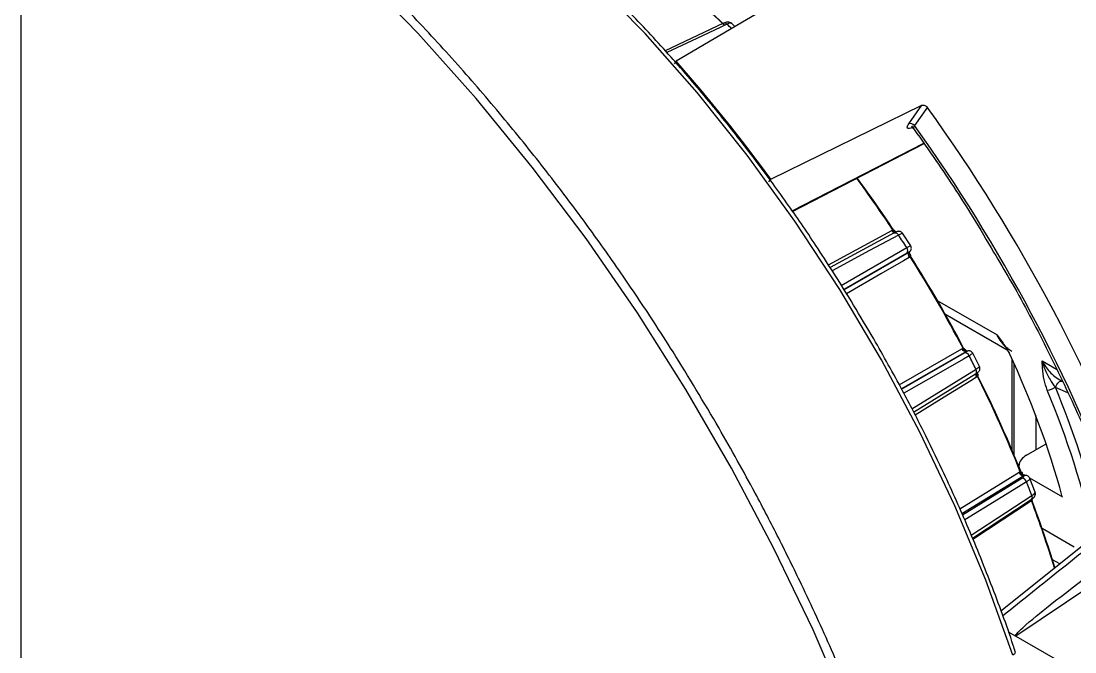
# Model space of a CAD drawing. Extents: x 16.5 to 113.1, y 4.4 to 84.5.
# Drawn here: x 85.592 to 87.967, y 69.318 to 70.74 of the extents above; entities that cross this region are included whole.
import ezdxf

# ---------------------------------------------------------------- set-up
doc = ezdxf.new("R2010")
doc.units = 0
doc.header["$MEASUREMENT"] = 0
doc.layers.add('OBJECT', color=7, linetype='CONTINUOUS')

msp = doc.modelspace()

# ---------------------------------------------------------------- linework, layer by layer
at = {"layer": 'OBJECT'}
for p, q in [((85.5919, 67.521), (85.5919, 72.4194)), ((87.3899, 70.839), (87.068, 70.6497)), ((87.1753, 70.7354), (87.0433, 70.673)), ((87.2007, 70.7278), (87.1941, 70.7343)), ((87.068, 70.6497), (87.0637, 70.6436)), ((87.2818, 70.3837), (87.622, 70.5502)), ((87.5925, 70.5081), (87.622, 70.5502)), ((87.6344, 70.5457), (87.6054, 70.5045)), ((87.3299, 70.3119), (87.6262, 70.465)), ((87.3306, 70.3109), (87.6269, 70.464)), ((87.2775, 70.3776), (87.2818, 70.3837)), ((87.4113, 70.1908), (87.5541, 70.2677)), ((87.5595, 70.2623), (87.4153, 70.1846)), ((87.5541, 70.2677), (87.5569, 70.2689)), ((87.597, 70.2331), (87.5786, 70.2617)), ((87.4405, 70.1439), (87.5879, 70.2292)), ((87.5879, 70.2168), (87.446, 70.1348)), ((87.4464, 70.1342), (87.5935, 70.2193)), ((87.5935, 70.2193), (87.5945, 70.22)), ((87.5945, 70.2201), (87.595, 70.2205)), ((87.5958, 70.2087), (87.5934, 70.2069)), ((87.6569, 70.1102), (87.7916, 70.0325)), ((87.6742, 70.08), (87.8142, 69.9991)), ((87.571, 69.9201), (87.7121, 70.0014)), ((87.7121, 70.0014), (87.7148, 70.0026)), ((87.7208, 69.998), (87.7213, 69.9971)), ((87.724, 69.9958), (87.7228, 69.9953)), ((87.7245, 69.996), (87.7239, 69.9958)), ((87.7239, 69.9958), (87.7241, 69.9959)), ((87.7228, 69.9953), (87.5762, 69.9108)), ((87.5765, 69.9102), (87.7179, 69.9917)), ((87.7521, 69.9611), (87.7366, 69.9914)), ((87.825, 69.978), (87.825, 69.7731)), ((87.893, 69.9739), (87.9254, 69.9553)), ((87.5994, 69.8661), (87.7441, 69.9554)), ((87.8294, 69.9684), (87.8294, 69.7626)), ((87.6035, 69.8582), (87.743, 69.9443)), ((87.7474, 69.9388), (87.7451, 69.937)), ((87.9325, 69.9309), (87.9389, 69.9272)), ((87.9235, 69.9141), (87.923, 69.9143)), ((87.9511, 69.9016), (87.9235, 69.9141)), ((87.8789, 69.8505), (87.8789, 69.7733)), ((87.8581, 69.7613), (87.902, 69.7867)), ((87.7075, 69.6403), (87.8413, 69.7226)), ((87.8518, 69.7147), (87.7125, 69.629)), ((87.8413, 69.7226), (87.8439, 69.7239)), ((87.8528, 69.7154), (87.8518, 69.7147)), ((87.7136, 69.6267), (87.8477, 69.7092)), ((87.8644, 69.7104), (87.9387, 69.6675)), ((87.8774, 69.6779), (87.8653, 69.709)), ((87.7333, 69.5805), (87.8702, 69.6703)), ((87.736, 69.5739), (87.8687, 69.661)), ((87.867, 69.6565), (87.7371, 69.5713)), ((87.8694, 69.6584), (87.867, 69.6565)), ((88.0653, 69.6223), (87.8, 69.4097)), ((87.9654, 69.5541), (87.8931, 69.5959)), ((87.9327, 69.516), (87.9163, 69.5254)), ((87.8169, 69.3629), (87.8337, 69.3532)), ((87.8337, 69.3532), (87.9419, 69.2907))]:
    msp.add_line(p, q, dxfattribs=at)
at = {"layer": 'OBJECT', "flags": 128}
for points in [[(87.6446, 68.6213), (87.5909, 68.8077), (87.5282, 68.9947), (87.4567, 69.1816), (87.3768, 69.3673), (87.2888, 69.551), (87.1932, 69.732), (87.0904, 69.9093), (86.9809, 70.0821), (86.8652, 70.2496), (86.7438, 70.411), (86.6173, 70.5657), (86.4862, 70.7128), (86.3513, 70.8517), (86.2131, 70.9817), (86.0722, 71.1023), (85.9294, 71.2128), (85.7852, 71.3128)], [(87.8271, 69.3106), (87.7662, 69.4793), (87.6962, 69.6471), (87.6177, 69.8131), (87.5311, 69.9762), (87.437, 70.1352), (87.336, 70.2893), (87.2287, 70.4375), (87.1159, 70.5787), (86.9981, 70.7122), (86.8762, 70.837), (86.751, 70.9524), (86.6231, 71.0576), (86.4936, 71.1521)], [(87.1828, 70.7332), (87.1692, 70.7267), (87.1148, 70.701), (87.047, 70.669)], [(87.5695, 70.2577), (87.5565, 70.2506), (87.5043, 70.2225), (87.4202, 70.1772)], [(87.5595, 70.2623), (87.5599, 70.2625), (87.5612, 70.2628), (87.5626, 70.2628), (87.5641, 70.2624), (87.5656, 70.2616), (87.5671, 70.2606), (87.5684, 70.2592), (87.5695, 70.2577)], [(87.5934, 70.2069), (87.5806, 70.1995), (87.5294, 70.1699), (87.4519, 70.1251)], [(87.7286, 69.9855), (87.7158, 69.9781), (87.6646, 69.9486), (87.5815, 69.9007)], [(87.743, 69.9443), (87.7434, 69.9446), (87.7444, 69.9456), (87.7451, 69.9468), (87.7454, 69.9483), (87.7455, 69.95), (87.7453, 69.9518), (87.7448, 69.9536), (87.7441, 69.9554)], [(87.7451, 69.937), (87.7325, 69.9292), (87.682, 69.898), (87.6069, 69.8517)], [(87.9235, 69.9141), (87.9248, 69.9174), (87.9264, 69.9205), (87.9284, 69.9233), (87.9304, 69.9256), (87.9325, 69.9273), (87.9346, 69.9283), (87.9364, 69.9285), (87.9365, 69.9285)], [(87.8582, 69.7012), (87.8456, 69.6934), (87.7951, 69.6624), (87.7187, 69.6154)], [(87.8663, 69.6594), (87.8665, 69.6583), (87.867, 69.6565)], [(87.8694, 69.6584), (87.8687, 69.66), (87.8684, 69.6608)], [(87.8271, 69.3106), (87.8296, 69.3124), (87.8315, 69.3141), (87.8326, 69.3157), (87.8329, 69.3171), (87.8327, 69.318)]]:
    msp.add_lwpolyline(points, dxfattribs=at)
at = {"layer": 'OBJECT'}
for centre, radius, start, end in [((85.5608, 69.0678), 2.3193, 45.8319, 51.3254), ((85.5438, 69.0568), 2.3383, 45.774, 51.0988), ((87.1775, 70.729), 0.00674, 37.8884, 108.7225), ((85.3578, 68.8811), 2.6002, 45.1087, 45.4208), ((84.2696, 68.1812), 3.7316, 36.1736, 41.4155), ((84.5003, 68.285), 3.8643, 19.7974, 35.8036), ((87.5966, 70.498), 0.0109, 36.2467, 112.2745), ((84.5744, 68.3276), 3.7317, 20.3612, 35.685), ((85.0506, 68.6063), 3.0076, 33.5597, 36.2736), ((85.0645, 68.614), 2.9931, 33.578, 36.3071), ((87.5641, 70.2739), 0.0118, 211.6915, 246.6256), ((87.5657, 70.2726), 0.00961, 202.7141, 249.6359), ((84.9706, 68.5567), 3.1061, 32.5795, 33.2038), ((87.5808, 70.223), 0.00946, 318.7102, 40.9162), ((87.6006, 70.2131), 0.00942, 138.5953, 220.4844), ((87.6015, 70.215), 0.00856, 144.434, 228.0113), ((85.0116, 68.5793), 3.0564, 27.7597, 32.2403), ((84.9953, 68.5699), 3.0738, 27.7815, 32.2185), ((87.721, 70.0045), 0.00942, 199.512, 281.4126), ((87.7231, 70.0043), 0.00856, 191.9848, 275.5748), ((87.7197, 69.9824), 0.00946, 19.0838, 101.295), ((84.9722, 68.5555), 3.1053, 26.7959, 27.4204), ((86.0241, 69.143), 1.9851, 15.3225, 25.2672), ((87.7551, 69.9425), 0.0115, 171.8035, 208.7471), ((87.755, 69.9446), 0.00955, 169.5097, 217.3652), ((85.078, 68.6107), 2.9816, 21.9229, 26.451), ((85.0955, 68.6207), 2.9628, 21.7467, 26.4345), ((87.8915, 69.9718), 0.0655, 281.627, 298.6684), ((86.0655, 69.14), 1.993, 12.5722, 22.6547), ((86.0471, 69.1324), 2.0323, 13.7007, 22.6286), ((87.8519, 69.7257), 0.011, 196.453, 269.397), ((87.8539, 69.7255), 0.0101, 189.0387, 263.819), ((87.8476, 69.6981), 0.0111, 16.0453, 89.3234), ((85.1385, 68.6282), 2.9237, 20.8806, 21.5306), ((87.8634, 69.6666), 0.00775, 313.4275, 28.4255), ((85.2858, 68.6914), 2.7585, 17.2062, 20.5203), ((85.3005, 68.7001), 2.7429, 17.1341, 20.5064)]:
    msp.add_arc(centre, radius, start, end, dxfattribs=at)
msp.add_ellipse((87.9013, 69.7373), major_axis=(0.06, -0.0009), ratio=0.567125, start_param=2.382074, end_param=3.150019, dxfattribs=at)
for points, knots in [([(87.1649, 69.8224), (87.1309, 69.88), (87.0831, 69.9607), (87.0085, 70.0768), (86.9434, 70.1738), (86.8631, 70.2869), (86.776, 70.4024), (86.6819, 70.5195), (86.5822, 70.636), (86.4774, 70.7502), (86.3684, 70.861), (86.2558, 70.9674), (86.1402, 71.0686), (86.0221, 71.1636), (85.9124, 71.2453), (85.8419, 71.2917), (85.8117, 71.3116)], [0, 0, 0, 0, 0.093701, 0.131201, 0.193452, 0.257919, 0.32692, 0.398768, 0.472782, 0.548419, 0.625296, 0.70313, 0.781713, 0.860888, 0.940536, 1, 1, 1, 1]), ([(87.3832, 70.2341), (87.3832, 70.2341), (87.3619, 70.2668), (87.3168, 70.3318), (87.2453, 70.43), (87.1674, 70.5296), (87.0834, 70.6299), (86.9943, 70.7286), (86.9008, 70.8244), (86.8037, 70.9162), (86.7036, 71.0028), (86.6035, 71.0824), (86.5364, 71.1293), (86.5039, 71.152)], [0, 0, 0, 0, 0.0000722, 0.0863592, 0.175628, 0.2710904, 0.3703997, 0.4726079, 0.5769603, 0.6829251, 0.7901144, 0.8982438, 1, 1, 1, 1]), ([(87.1944, 70.7339), (87.1943, 70.7341), (87.1931, 70.7357), (87.1895, 70.7373), (87.1844, 70.738), (87.1798, 70.7374), (87.1767, 70.7358), (87.1753, 70.7351)], [0, 0, 0, 0, 0.027666, 0.284804, 0.511617, 0.780329, 1, 1, 1, 1]), ([(87.1941, 70.7338), (87.1939, 70.7341), (87.1931, 70.7355), (87.1893, 70.7357), (87.185, 70.734), (87.1828, 70.7332)], [0, 0, 0, 0, 0.139047, 0.569516, 1, 1, 1, 1]), ([(87.622, 70.5502), (87.6229, 70.5505), (87.6246, 70.5511), (87.6276, 70.5507), (87.6306, 70.5494), (87.6329, 70.5475), (87.634, 70.5462), (87.6344, 70.5457)], [0, 0, 0, 0, 0.219744, 0.439446, 0.659967, 0.880756, 1, 1, 1, 1]), ([(87.6, 70.5), (87.5979, 70.4993), (87.5931, 70.4976), (87.5894, 70.4984), (87.5886, 70.5018), (87.5912, 70.506), (87.5925, 70.5081)], [0, 0, 0, 0, 0.211484, 0.474311, 0.737152, 1, 1, 1, 1]), ([(87.5987, 70.5004), (87.5987, 70.5004), (87.5986, 70.5004), (87.6004, 70.5001), (87.603, 70.4986), (87.6035, 70.4974), (87.6036, 70.4973)], [0, 0, 0, 0, 0.192545, 0.542998, 0.976582, 1, 1, 1, 1]), ([(87.5987, 70.5042), (87.6151, 70.481), (87.6628, 70.4137), (87.7255, 70.3188), (87.7684, 70.2453), (87.7838, 70.2189)], [0, 0, 0, 0, 0.251862, 0.731357, 1, 1, 1, 1]), ([(87.6054, 70.5045), (87.6045, 70.5028), (87.6027, 70.4996), (87.6035, 70.4981), (87.6038, 70.4974)], [0, 0, 0, 0, 0.540427, 1, 1, 1, 1]), ([(87.5569, 70.2689), (87.557, 70.2689), (87.5579, 70.2689), (87.5597, 70.2684), (87.5619, 70.2667), (87.5632, 70.265), (87.5639, 70.2641)], [0, 0, 0, 0, 0.044979, 0.314024, 0.658372, 1, 1, 1, 1]), ([(87.5786, 70.2613), (87.5783, 70.2618), (87.5774, 70.2634), (87.5751, 70.2649), (87.5723, 70.2659), (87.5698, 70.2661), (87.5677, 70.2658), (87.5655, 70.2652), (87.5632, 70.2642), (87.5606, 70.2628), (87.5593, 70.2621)], [0, 0, 0, 0, 0.069589, 0.19942, 0.307334, 0.404239, 0.495674, 0.595024, 0.786723, 1, 1, 1, 1]), ([(87.5784, 70.2611), (87.5784, 70.2613), (87.5784, 70.2618), (87.5755, 70.2608), (87.5715, 70.2587), (87.5695, 70.2577)], [0, 0, 0, 0, 0.187957, 0.593973, 1, 1, 1, 1]), ([(87.5135, 70.0236), (87.4834, 70.0745), (87.4413, 70.1456), (87.396, 70.2145), (87.3832, 70.2341)], [0, 0, 0, 0, 0.71531, 1, 1, 1, 1]), ([(87.5879, 70.2292), (87.5885, 70.2296), (87.5913, 70.2311), (87.5948, 70.233), (87.597, 70.2339), (87.5967, 70.2334), (87.5966, 70.2334)], [0, 0, 0, 0, 0.119542, 0.525138, 0.930715, 1, 1, 1, 1]), ([(87.595, 70.2205), (87.5952, 70.2207), (87.5958, 70.2212), (87.597, 70.2227), (87.5981, 70.225), (87.5986, 70.228), (87.5982, 70.2311), (87.5971, 70.2327), (87.5967, 70.2334)], [0, 0, 0, 0, 0.1284705, 0.2660304, 0.4317257, 0.6261745, 0.8485594, 1, 1, 1, 1]), ([(87.5935, 70.2193), (87.5937, 70.2195), (87.594, 70.2199), (87.5925, 70.2194), (87.5901, 70.2181), (87.5883, 70.217), (87.5879, 70.2168)], [0, 0, 0, 0, 0.256517, 0.580506, 0.904499, 1, 1, 1, 1]), ([(87.5944, 70.2169), (87.5944, 70.2169), (87.5944, 70.2169), (87.594, 70.2183), (87.5946, 70.2202), (87.5946, 70.2201), (87.5946, 70.2201)], [0, 0, 0, 0, 0.11003, 0.36154, 0.749537, 1, 1, 1, 1]), ([(87.5949, 70.2162), (87.5953, 70.2153), (87.5962, 70.2136), (87.5967, 70.2111), (87.5963, 70.2095), (87.5958, 70.2088), (87.5958, 70.2087)], [0, 0, 0, 0, 0.3416364, 0.6859796, 0.9550158, 1, 1, 1, 1]), ([(87.7838, 70.2189), (87.7962, 70.1983), (87.8367, 70.131), (87.8987, 70.013), (87.9694, 69.8663), (88.0258, 69.7352), (88.0562, 69.6531), (88.0682, 69.6208)], [0, 0, 0, 0, 0.107597, 0.352218, 0.596827, 0.841414, 1, 1, 1, 1]), ([(87.8325, 69.3177), (87.831, 69.3226), (87.815, 69.3737), (87.779, 69.4696), (87.7258, 69.6017), (87.6741, 69.7165), (87.6252, 69.8172), (87.5743, 69.9161), (87.5355, 69.9848), (87.5135, 70.0236)], [0, 0, 0, 0, 0.0205672, 0.2140011, 0.400114, 0.5747173, 0.6988931, 0.8296708, 1, 1, 1, 1]), ([(87.7916, 70.0325), (87.7917, 70.0324), (87.7977, 70.0243), (87.8079, 70.011), (87.8161, 69.9962), (87.8193, 69.9903)], [0, 0, 0, 0, 0.008028, 0.602009, 1, 1, 1, 1]), ([(87.825, 69.9948), (87.8218, 69.9969), (87.8093, 70.005), (87.799, 70.0196), (87.7925, 70.031), (87.7916, 70.0325)], [0, 0, 0, 0, 0.234761, 0.902366, 1, 1, 1, 1]), ([(88.8474, 70.0311), (88.6112, 69.8731), (88.2734, 69.6471), (87.9354, 69.4212), (87.8337, 69.3532)], [0, 0, 0, 0, 0.699038, 1, 1, 1, 1]), ([(87.7148, 70.0026), (87.7149, 70.0026), (87.7157, 70.0026), (87.7174, 70.0021), (87.7193, 70.0005), (87.7203, 69.9988), (87.7208, 69.998)], [0, 0, 0, 0, 0.044984, 0.314007, 0.658364, 1, 1, 1, 1]), ([(87.7241, 69.9959), (87.7238, 69.9959), (87.7231, 69.9959), (87.7214, 69.9968), (87.7211, 69.9976), (87.7212, 69.9973), (87.7212, 69.9973)], [0, 0, 0, 0, 0.293021, 0.727381, 0.988836, 1, 1, 1, 1]), ([(87.7367, 69.9911), (87.7361, 69.992), (87.735, 69.9939), (87.7324, 69.9955), (87.7299, 69.9964), (87.7278, 69.9965), (87.7261, 69.9964), (87.7251, 69.9962), (87.7246, 69.996), (87.7245, 69.996)], [0, 0, 0, 0, 0.216171, 0.410283, 0.573168, 0.714217, 0.834585, 0.945034, 1, 1, 1, 1]), ([(87.7179, 69.9917), (87.7192, 69.9924), (87.7218, 69.994), (87.7235, 69.9952), (87.7234, 69.9954), (87.7229, 69.9953), (87.7228, 69.9953)], [0, 0, 0, 0, 0.324215, 0.648414, 0.972641, 1, 1, 1, 1]), ([(87.7364, 69.9909), (87.7365, 69.9908), (87.7369, 69.9907), (87.7344, 69.9889), (87.7306, 69.9866), (87.7286, 69.9855)], [0, 0, 0, 0, 0.188714, 0.594352, 1, 1, 1, 1]), ([(87.9047, 69.9077), (87.9021, 69.9155), (87.8963, 69.9329), (87.8944, 69.9537), (87.8934, 69.9676), (87.8931, 69.9728), (87.893, 69.9738), (87.893, 69.9739)], [0, 0, 0, 0, 0.341941, 0.753348, 0.952558, 0.995234, 1, 1, 1, 1]), ([(87.893, 69.9739), (87.8934, 69.9732), (87.8989, 69.9631), (87.912, 69.9444), (87.9292, 69.9335), (87.9379, 69.928)], [0, 0, 0, 0, 0.0401681, 0.5157701, 1, 1, 1, 1]), ([(87.893, 69.9739), (87.8931, 69.9738), (87.8933, 69.973), (87.8949, 69.9671), (87.8999, 69.9525), (87.9089, 69.9333), (87.9188, 69.92), (87.923, 69.9143)], [0, 0, 0, 0, 0.005408, 0.039594, 0.265066, 0.687705, 1, 1, 1, 1]), ([(87.743, 69.9443), (87.7432, 69.9444), (87.7456, 69.9459), (87.7477, 69.9474), (87.7503, 69.9497), (87.752, 69.9522), (87.753, 69.9552), (87.7531, 69.9585), (87.7522, 69.9605), (87.7518, 69.9614)], [0, 0, 0, 0, 0.028899, 0.367494, 0.527993, 0.637244, 0.755489, 0.889458, 1, 1, 1, 1]), ([(87.7441, 69.9554), (87.7447, 69.9557), (87.7474, 69.9574), (87.7506, 69.9597), (87.7524, 69.9613), (87.7518, 69.9614), (87.7517, 69.9614)], [0, 0, 0, 0, 0.1196503, 0.5256119, 0.9315631, 1, 1, 1, 1]), ([(87.7468, 69.9472), (87.7473, 69.9462), (87.7481, 69.9442), (87.7484, 69.9414), (87.748, 69.9396), (87.7475, 69.9389), (87.7474, 69.9388)], [0, 0, 0, 0, 0.341641, 0.685985, 0.955018, 1, 1, 1, 1]), ([(87.6545, 68.6515), (87.6516, 68.6631), (87.6351, 68.7285), (87.5983, 68.8483), (87.5442, 69.0094), (87.4842, 69.1674), (87.4199, 69.3209), (87.358, 69.4559), (87.3, 69.5737), (87.2388, 69.6917), (87.1925, 69.7737), (87.1649, 69.8224)], [0, 0, 0, 0, 0.029452, 0.16668, 0.302733, 0.436694, 0.566311, 0.692657, 0.782437, 0.870863, 1, 1, 1, 1]), ([(87.8439, 69.7239), (87.8441, 69.7239), (87.8449, 69.724), (87.8463, 69.7235), (87.8479, 69.722), (87.8486, 69.7205), (87.849, 69.7197)], [0, 0, 0, 0, 0.044978, 0.31402, 0.658351, 1, 1, 1, 1]), ([(87.8477, 69.7092), (87.849, 69.7101), (87.8515, 69.7118), (87.8529, 69.7137), (87.8525, 69.7145), (87.8519, 69.7147), (87.8518, 69.7147)], [0, 0, 0, 0, 0.324218, 0.648418, 0.972651, 1, 1, 1, 1]), ([(87.8542, 69.7158), (87.8541, 69.7158), (87.8539, 69.7158), (87.8521, 69.7161), (87.8501, 69.7176), (87.8493, 69.719), (87.8493, 69.7191), (87.8493, 69.7191)], [0, 0, 0, 0, 0.049215, 0.318328, 0.713521, 0.962682, 1, 1, 1, 1]), ([(87.8542, 69.7158), (87.8539, 69.7157), (87.8535, 69.7157), (87.8529, 69.7154), (87.8528, 69.7154)], [0, 0, 0, 0, 0.851541, 1, 1, 1, 1]), ([(87.8653, 69.7086), (87.865, 69.7095), (87.8641, 69.7116), (87.8615, 69.7138), (87.8585, 69.7152), (87.856, 69.7157), (87.8547, 69.7157), (87.8542, 69.7157)], [0, 0, 0, 0, 0.187555, 0.429516, 0.65126, 0.883066, 1, 1, 1, 1]), ([(87.8651, 69.7085), (87.8653, 69.7083), (87.8659, 69.7075), (87.8638, 69.705), (87.8601, 69.7025), (87.8582, 69.7012)], [0, 0, 0, 0, 0.174927, 0.587457, 1, 1, 1, 1]), ([(87.8686, 69.661), (87.8689, 69.6611), (87.8721, 69.663), (87.8751, 69.6657), (87.8778, 69.6712), (87.8783, 69.6751), (87.8774, 69.6774), (87.8771, 69.6782)], [0, 0, 0, 0, 0.033771, 0.505204, 0.697758, 0.88292, 1, 1, 1, 1]), ([(87.8702, 69.6703), (87.8708, 69.6707), (87.8734, 69.6724), (87.8765, 69.6752), (87.878, 69.6776), (87.8772, 69.6782), (87.8771, 69.6782)], [0, 0, 0, 0, 0.121909, 0.535538, 0.949149, 1, 1, 1, 1]), ([(87.8701, 69.6603), (87.87, 69.6597), (87.8698, 69.6591), (87.8694, 69.6585), (87.8694, 69.6584)], [0, 0, 0, 0, 0.80144, 1, 1, 1, 1]), ([(88.0851, 69.6234), (88.0364, 69.5843), (87.9427, 69.5093), (87.8489, 69.4344), (87.804, 69.3985)], [0, 0, 0, 0, 0.520894, 1, 1, 1, 1]), ([(87.8337, 69.3532), (87.8336, 69.3533), (87.8334, 69.3534), (87.8332, 69.354), (87.8337, 69.3557), (87.8386, 69.3621), (87.8635, 69.3854), (87.9551, 69.459), (88.0455, 69.5264), (88.1138, 69.5773)], [0, 0, 0, 0, 0.000975, 0.002308, 0.005825, 0.020094, 0.076658, 0.30233, 1, 1, 1, 1])]:
    msp.add_open_spline(points, degree=3, knots=knots, dxfattribs=at)

doc.saveas('drawing.dxf')
